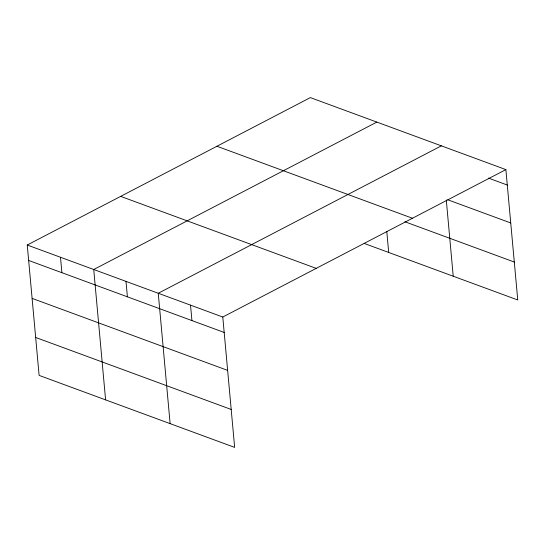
<?xml version="1.0" encoding="UTF-8"?>
<svg xmlns="http://www.w3.org/2000/svg" width="545" height="545" viewBox="0 0 545 545"><rect width="100%" height="100%" fill="white"/><g stroke="black" fill="none" stroke-linecap="round" stroke-linejoin="round"><path stroke-width="0.82" d="M27.25 245.025L222.782 317.02L234.65 447.391L39.117 375.396L27.25 245.025L310.35 97.609L505.883 169.604L517.75 299.975L364.162 243.424M376.833 122.087L93.733 269.502L105.594 399.873M441.361 145.842L158.254 293.264L170.122 423.635M222.782 317.02L505.883 169.604M488.402 178.079L507.293 185.034M447.792 199.783L510.74 222.966M216.93 146.258L412.463 218.252M404.921 221.767L514.296 262.043M120.677 196.377L316.209 268.372M28.653 260.456L224.186 332.45M32.107 298.387L227.64 370.382M35.663 337.464L231.196 409.459M446.294 200.035L453.222 276.213M386.78 231.387L388.701 252.458M190.518 305.139L191.922 320.569M125.997 281.384L127.401 296.814M60.488 257.267L61.892 272.698"/></g></svg>
